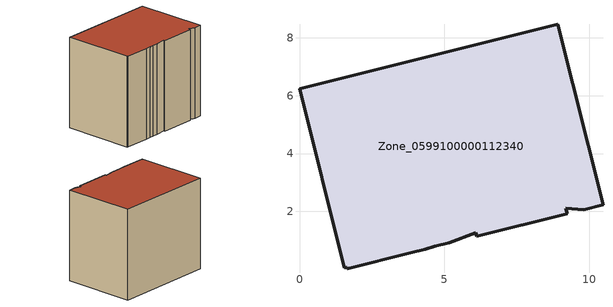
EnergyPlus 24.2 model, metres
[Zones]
Zone_0599100000112340
 floor ground (C_G): 9.24,1.92 6.12,1.14 6.09,1.26 5.17,0.92 4.68,0.8 4.34,0.69 3.83,0.57 1.65,0.02 1.64,0.08 1.55,0.06 0,6.24 8.92,8.46 10.48,2.23 9.81,2.06 9.19,2.11 z0
 wall outside (C_F): 10.48,2.23 8.92,8.46 0,6.24 1.55,0.06 1.64,0.08 1.65,0.02 3.83,0.57 4.34,0.69 4.68,0.8 5.17,0.92 6.09,1.26 6.12,1.14 9.24,1.92 9.19,2.11 9.81,2.06 10.48,2.23 z0:8.15
 roof outside (C_R): 1.65,0.02 3.83,0.57 4.34,0.69 4.68,0.8 5.17,0.92 6.09,1.26 6.12,1.14 9.24,1.92 9.19,2.11 9.81,2.06 10.48,2.23 8.92,8.46 0,6.24 1.55,0.06 1.64,0.08 z8.15
[BUILDING]
Pand.0599100000112340: North Axis=0; Terrain=City; Loads Convergence Tolerance Value=0.04; Temperature Convergence Tolerance Value=0.4; Solar Distribution=FullExterior; Maximum Number of Warmup Days=25; Minimum Number of Warmup Days=1
[Site:Location]
Rotterdam.The.Hague.AP_ZH_NLD Design_Conditions: Latitude=51.96; Longitude=4.45; Time Zone=1; Elevation=-4.5
[SITE:GROUNDTEMPERATURE:BUILDINGSURFACE]
18, 18, 18, 18, 18, 18, 18, 18, 18, 18, 18, 18
[MATERIAL] Thermal Absorptance=0.9; Solar Absorptance=0.7; Visible Absorptance=0.7
Name | Roughness | Thickness | Conductivity | Density | Specific Heat
G.TC.1946-1964 | MediumSmooth | 0.15 | 1 | 540 | 1210
F.TC.1946-1964 | Rough | 0.3 | 0.857143 | 1920 | 840
R.TC.1946-1964 | MediumRough | 0.2 | 0.235294 | 1500 | 1000
[CONSTRUCTION]
C_G: G.TC.1946-1964
C_F: F.TC.1946-1964
C_R: R.TC.1946-1964
[ZONE]
Zone_0599100000112340: Type=1; Multiplier=1; Ceiling Height=Autocalculate; Volume=Autocalculate; Floor Area=autocalculate; Part of Total Floor Area=Yes
[ZONEINFILTRATION:DESIGNFLOWRATE]
Infil_Zone_0599100000112340: Zone or ZoneList or Space or SpaceList=Zone_0599100000112340; Schedule=AlwaysOn; Design Flow Rate Calculation Method=Flow/Area; Flow Rate per Floor Area=0.003; Constant Term Coefficient=1; Temperature Term Coefficient=0; Velocity Term Coefficient=0; Velocity Squared Term Coefficient=0
[HVACTEMPLATE:ZONE:IDEALLOADSAIRSYSTEM]
Zone_0599100000112340: Maximum Heating Supply Air Temperature=50; Minimum Cooling Supply Air Temperature=13; Maximum Heating Supply Air Humidity Ratio=0.0156; Minimum Cooling Supply Air Humidity Ratio=0.0077; Heating Limit=NoLimit; Cooling Limit=NoLimit; Dehumidification Control Type=ConstantSensibleHeatRatio; Cooling Sensible Heat Ratio=0.7; Dehumidification Setpoint=60; Humidification Control Type=None; Humidification Setpoint=30; Outdoor Air Method=None; Outdoor Air Flow Rate per Person=0.00944; Outdoor Air Flow Rate per Zone Floor Area=0; Outdoor Air Flow Rate per Zone=0; Demand Controlled Ventilation Type=None; Outdoor Air Economizer Type=NoEconomizer; Heat Recovery Type=None; Sensible Heat Recovery Effectiveness=0.7; Latent Heat Recovery Effectiveness=0.65
[ZONECONTROL:THERMOSTAT]
ThermostatControl_Zone_0599100000112340: Zone or ZoneList=Zone_0599100000112340; Control Type Schedule=DualSetpointControlType; Control 1=Thermostat_Zone_0599100000112340; Temperature Difference Between Cutout And Setpoint=0
[THERMOSTATSETPOINT:DUALSETPOINT]
Thermostat_Zone_0599100000112340: Heating Setpoint Temperature Schedule=HeatingSetpoint_Zone_0599100000112340; Cooling Setpoint Temperature Schedule=CoolingSetpoint_Zone_0599100000112340
[SCHEDULE:COMPACT]
HeatingSetpoint_Zone_0599100000112340: Through: 12/31, For: AllDays, Until: 24:00, 21
CoolingSetpoint_Zone_0599100000112340: Through: 12/31, For: AllDays, Until: 24:00, 24
DualSetpointControlType: Through: 12/31, For: AllDays, Until: 24:00, 4
AlwaysOn: Through: 12/31, For: AllDays, Until: 24:00, 1
